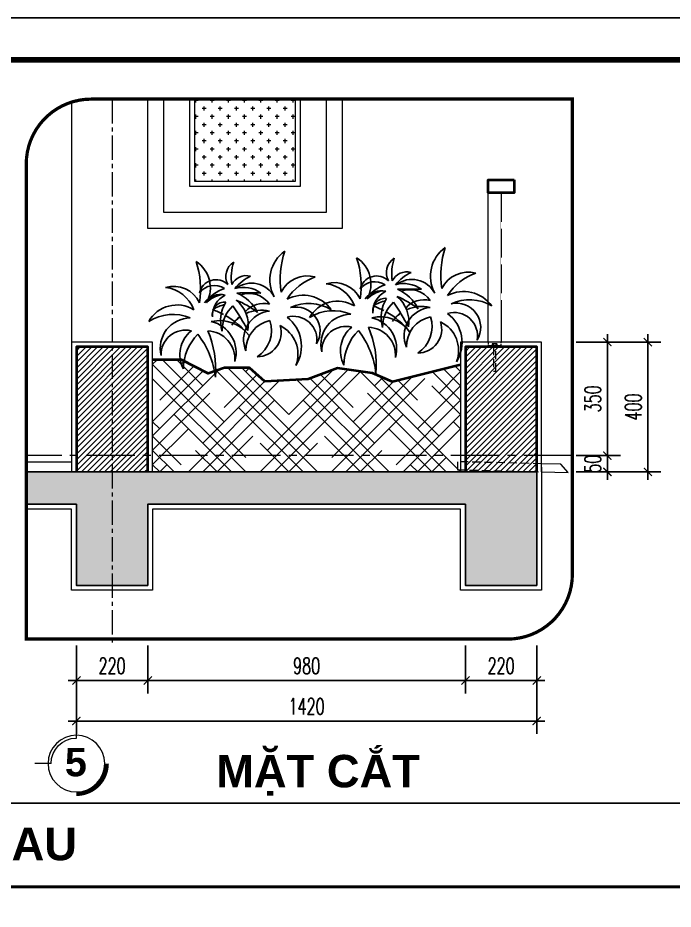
# Model space of a CAD drawing. Header units: millimetres. Extents: x -229618 to 2906, y -178063 to 96806.
# Drawn here: x -60527 to -58505, y -51748 to -49001 of the extents above; entities that cross this region are included whole.
import ezdxf
from ezdxf.enums import TextEntityAlignment as Align

# ---------------------------------------------------------------- set-up
doc = ezdxf.new("R2010")
doc.units = ezdxf.units.MM
doc.header["$LTSCALE"] = 200
doc.header["$MEASUREMENT"] = 0
doc.set_wipeout_variables(frame=1)
doc.header["$PDMODE"] = 3
doc.header["$PDSIZE"] = 50
doc.linetypes.add('CENTER2', pattern=[1.125, 0.75, -0.125, 0.125, -0.125])
doc.linetypes.add('DASHED2', pattern=[0.375, 0.25, -0.125])
doc.layers.get('0').update_dxf_attribs({"color": 95, "linetype": 'CONTINUOUS'})
doc.layers.get('DEFPOINTS').update_dxf_attribs({"linetype": 'CONTINUOUS'})
for name, color, linetype, lineweight in [('cat', 1, 'CONTINUOUS', 40), ('hatch', 250, 'CONTINUOUS', 5), ('khuat', 8, 'DASHED2', 15), ('nho', 252, 'CONTINUOUS', 15), ('thay', 7, 'CONTINUOUS', 18), ('tim', 18, 'CENTER2', 9)]:
    doc.layers.add(name, color=color, linetype=linetype, lineweight=lineweight)
for name, color, linetype in [('CAY', 84, 'CONTINUOUS'), ('COT', 2, 'CONTINUOUS'), ('DIM', 251, 'CONTINUOUS'), ('KHUNGTEN', 7, 'CONTINUOUS'), ('NETTHAY', 252, 'CONTINUOUS'), ('TEXT', 33, 'CONTINUOUS')]:
    doc.layers.add(name, color=color, linetype=linetype)
doc.layers.add('in', color=203, linetype='CONTINUOUS', lineweight=5, plot=False)
doc.styles.add('Aria H B iso', font='Vharialb_0.ttf')
doc.styles.add('Scale', font='vnsimli.shx', dxfattribs={"width": 0.65, "bigfont": 'bigfont.shx'})
doc.dimstyles.new('Scale', dxfattribs={"dimscale": 75, "dimtxt": 2, "dimasz": 1, "dimexe": 1.6, "dimexo": 0, "dimgap": 0.8, "dimtad": 1, "dimdec": 0, "dimzin": 0, "dimdsep": 46, "dimtxsty": 'Scale', "dimblk": 'ARCHTICK', "dimcen": 0.1, "dimdle": 1, "dimclrd": 256, "dimclre": 256, "dimclrt": 3, "dimadec": 0, "dimazin": 0, "dimtfac": 1, "dimtdec": 0, "dimtix": 1, "dimtmove": 2, "dimatfit": 3, "dimldrblk": 'ARCHTICK', "dimfxl": 0, "dimtolj": 1, "dimtzin": 0, "dimarcsym": 0})

# ---------------------------------------------------------------- blocks, each defined once
blk = doc.blocks.new('bonhoa1')
at = {"layer": 'CAY', "color": 95, "linetype": 'Continuous', "extrusion": (0, 0, -1)}
for centre, major_axis, start_param, end_param in [((-382.5, 373), (0.3, 255.5), 0.614101, 2.07047), ((-832.6, 379.4), (0.6, 630.8), 1.243518, 1.722759), ((68.2, 398.1), (0, 124.5), 0.57097, 2.068142), ((-193.2, 391.6), (-0.3, 347), 1.245275, 1.724516), ((531, 315.8), (0.1, 226.3), 4.214731, 5.711903), ((1006.2, 303.9), (-0.5, 630.8), 4.560251, 5.039492), ((-398.6, 192), (-0.1, 210.4), -0.279554, 1.121922), ((-584.2, 21.2), (-1.3, 394.2), 0.332656, 1.007878), ((45.5, 288.5), (0, 115.7), -0.279634, 1.121843), ((-120.5, 113.4), (-2.5, 316.1), 0.445591, 0.903976), ((7.3, 161.7), (0, 187.9), -1.079894, 0.636624), ((66.1, 104.9), (0.1, 214.6), -0.634579, 0.284226), ((264, 251.8), (0, 122.6), -0.782032, 1.357614), ((275.5, 199.2), (-0.1, 133.9), -0.583532, 0.944436), ((572.3, 116.5), (0.1, 210.4), -1.121923, 0.279554), ((-368.7, 11.4), (0.1, 250.4), -0.949396, 0.486702), ((23.2, 95.5), (0.1, 179.5), -0.976389, 0.348229), ((25.5, -1416.9), (0.1, 1696.9), -0.051136, 0.050965), ((232.8, -0.8), (0.5, 303.6), -1.101199, -0.41044), ((229.7, 122.4), (0, 145), -0.231426, 0.941635), ((122.4, 112.4), (-0.2, 168.3), 0.456983, 1.618422), ((95.1, 6.8), (-1.5, 322.1), 0.341897, 0.902256), ((174.9, 49.8), (-0.1, 222.9), 0.221657, 0.783065), ((661.1, 68.7), (0, 251.9), -1.211929, -0.122177), ((-410.6, -110.5), (0.1, 312.7), -0.543726, 0.439162), ((-80.1, 28.4), (0.1, 173.7), -0.264509, 0.855824), ((369.3, -387.1), (-3.9, 663.6), -0.654409, -0.384713), ((266, 43.1), (0.4, 236.6), 4.553558, 5.598486), ((198.8, 119.6), (0.2, 92.9), -0.076877, 1.730575), ((-26.9, 76.1), (-0.2, 257.7), 1.014593, 1.865098), ((547.4, -43.6), (0.1, 235), -0.547, 1.054958), ((-316, 1), (0, 175.8), 4.165556, 6.504356), ((-63.8, -110), (0.3, 263.6), -0.23254, 0.427903), ((-144.3, -60.3), (0.1, 207.9), 0.096206, 1.975802), ((2229.9, -1206.4), (-33.5, 2509.6), -1.053283, -0.970115), ((-17.2, 7.6), (-0.7, 237), 0.731689, 1.599562), ((154.2, -45.8), (0.4, 243.4), 0.173532, 0.582666), ((482.1, -395.5), (3.6, 585.6), -0.488302, -0.343176), ((577.8, -202.8), (-0.1, 325.5), -0.39943, 0.564179), ((-298.9, -60.3), (-0.1, 169.9), 4.534434, 6.565871), ((-92.3, -107.4), (-0.2, 263.8), 4.149072, 5.635646), ((89, 7), (-0.2, 228.2), 3.715412, 5.030587), ((-170.2, -134.7), (0.3, 217.1), 0.195522, 1.604466), ((482.1, -395.5), (-0.5, 585.6), -0.896536, -0.512841), ((237.4, -185.4), (0.1, 263.6), -0.942044, 0.231017), ((-63.8, -110), (-5.1, 263.5), 0.640112, 0.960784), ((-308.5, -320), (-2, 585.6), 0.755387, 0.900834), ((349.6, -154.5), (-0.2, 231.5), 4.436614, 6.058881), ((450.7, -120.4), (0, 217.4), 0.00224, 1.826155), ((-102.5, -164.8), (-0.2, 228.6), 4.338553, 5.839122), ((-34.4, -10.3), (0, 174.4), 3.143121, 5.014941), ((330.7, -201.5), (-0.3, 204.4), 4.634384, 6.245548), ((979.3, -275.5), (0.1, 713.2), 4.63267, 5.112909), ((485.7, -166.4), (0.1, 175.6), -0.246485, 1.621251), ((306.6, -168.7), (0.1, 219.9), 0.668247, 2.059646), ((893.4, -406.2), (-1.3, 629.4), -1.450854, -0.909945), ((144, -273.6), (0.9, 356.7), 0.781067, 1.563907)]:
    blk.add_ellipse(centre, major_axis=major_axis, ratio=1, start_param=start_param, end_param=end_param, dxfattribs=at)
blk = doc.blocks.new('_ArchTick')
at = {"color": 0, "linetype": 'ByBlock', "const_width": 0.15}
blk.add_lwpolyline([(-0.5, -0.5), (0.5, 0.5)], dxfattribs=at)
blk = doc.blocks.new('*D1315')
at = {"layer": 'DEFPOINTS', "color": 0}
for p in [(-59146, -50935.5), (-58926, -50935.5), (-59146, -51043.2)]:
    blk.add_point(p, dxfattribs=at)
at = {"layer": 'DIM', "lineweight": -2}
for p, q in [((-59146, -50935.5), (-59146, -51083.2)), ((-58926, -50935.5), (-58926, -51083.2)), ((-58901, -51043.2), (-59171, -51043.2))]:
    blk.add_line(p, q, dxfattribs=at)
at = {"layer": 'DIM', "lineweight": -2, "xscale": 25, "yscale": 25, "zscale": 25, "rotation": 180}
blk.add_blockref('_ArchTick', (-59146, -51043.2), dxfattribs=at)
at = {"layer": 'DIM', "lineweight": -2, "xscale": 25, "yscale": 25, "zscale": 25}
blk.add_blockref('_ArchTick', (-58926, -51043.2), dxfattribs=at)
at = {"layer": 'DIM', "color": 3, "insert": (-59036, -50998.2), "char_height": 50, "attachment_point": 5, "style": 'Scale'}
blk.add_mtext('\\A1;220', dxfattribs=at)
blk = doc.blocks.new('*D1316')
at = {"layer": 'DEFPOINTS', "color": 0}
for p in [(-60126, -50935.5), (-59146, -50935.5), (-60126, -51043.2)]:
    blk.add_point(p, dxfattribs=at)
at = {"layer": 'DIM', "lineweight": -2}
for p, q in [((-60126, -50935.5), (-60126, -51083.2)), ((-59146, -50935.5), (-59146, -51083.2)), ((-59121, -51043.2), (-60151, -51043.2))]:
    blk.add_line(p, q, dxfattribs=at)
at = {"layer": 'DIM', "lineweight": -2, "xscale": 25, "yscale": 25, "zscale": 25, "rotation": 180}
blk.add_blockref('_ArchTick', (-60126, -51043.2), dxfattribs=at)
at = {"layer": 'DIM', "lineweight": -2, "xscale": 25, "yscale": 25, "zscale": 25}
blk.add_blockref('_ArchTick', (-59146, -51043.2), dxfattribs=at)
at = {"layer": 'DIM', "color": 3, "insert": (-59636, -50998.2), "char_height": 50, "attachment_point": 5, "style": 'Scale'}
blk.add_mtext('\\A1;980', dxfattribs=at)
blk = doc.blocks.new('*D1317')
at = {"layer": 'DEFPOINTS', "color": 0}
for p in [(-60346, -50935.5), (-60126, -50935.5), (-60346, -51043.2)]:
    blk.add_point(p, dxfattribs=at)
at = {"layer": 'DIM', "lineweight": -2}
for p, q in [((-60346, -50935.5), (-60346, -51083.2)), ((-60126, -50935.5), (-60126, -51083.2)), ((-60101, -51043.2), (-60371, -51043.2))]:
    blk.add_line(p, q, dxfattribs=at)
at = {"layer": 'DIM', "lineweight": -2, "xscale": 25, "yscale": 25, "zscale": 25, "rotation": 180}
blk.add_blockref('_ArchTick', (-60346, -51043.2), dxfattribs=at)
at = {"layer": 'DIM', "lineweight": -2, "xscale": 25, "yscale": 25, "zscale": 25}
blk.add_blockref('_ArchTick', (-60126, -51043.2), dxfattribs=at)
at = {"layer": 'DIM', "color": 3, "insert": (-60236, -50998.2), "char_height": 50, "attachment_point": 5, "style": 'Scale'}
blk.add_mtext('\\A1;220', dxfattribs=at)
blk = doc.blocks.new('*D1318')
at = {"layer": 'DEFPOINTS', "color": 0}
for p in [(-60346, -50935.5), (-58926, -50935.5), (-58926, -51168.2)]:
    blk.add_point(p, dxfattribs=at)
at = {"layer": 'DIM', "lineweight": -2}
for p, q in [((-60346, -50935.5), (-60346, -51208.2)), ((-58926, -50935.5), (-58926, -51208.2)), ((-60371, -51168.2), (-58901, -51168.2))]:
    blk.add_line(p, q, dxfattribs=at)
at = {"layer": 'DIM', "lineweight": -2, "xscale": 25, "yscale": 25, "zscale": 25, "rotation": 180}
blk.add_blockref('_ArchTick', (-60346, -51168.2), dxfattribs=at)
at = {"layer": 'DIM', "lineweight": -2, "xscale": 25, "yscale": 25, "zscale": 25}
blk.add_blockref('_ArchTick', (-58926, -51168.2), dxfattribs=at)
at = {"layer": 'DIM', "color": 3, "insert": (-59636, -51123.2), "char_height": 50, "attachment_point": 5, "style": 'Scale'}
blk.add_mtext('\\A1;1420', dxfattribs=at)
blk = doc.blocks.new('*D1319')
at = {"layer": 'DEFPOINTS', "color": 0}
for p in [(-58804.5, -50350.2), (-58708.2, -50350.2), (-58804.5, -50400.2)]:
    blk.add_point(p, dxfattribs=at)
at = {"layer": 'DIM', "lineweight": -2}
for p, q in [((-58708.2, -50350.2), (-58708.2, -50325.2)), ((-58804.5, -50350.2), (-58668.2, -50350.2)), ((-58708.2, -50400.2), (-58708.2, -50350.2)), ((-58804.5, -50400.2), (-58668.2, -50400.2)), ((-58708.2, -50400.2), (-58708.2, -50425.2))]:
    blk.add_line(p, q, dxfattribs=at)
at = {"layer": 'DIM', "lineweight": -2, "xscale": 25, "yscale": 25, "zscale": 25}
for p, rotation in [((-58708.2, -50350.2), 270), ((-58708.2, -50400.2), 90)]:
    blk.add_blockref('_ArchTick', p, dxfattribs=dict(at, rotation=rotation))
at = {"layer": 'DIM', "color": 3, "insert": (-58753.2, -50375.2), "char_height": 50, "attachment_point": 5, "rotation": 90, "style": 'Scale'}
blk.add_mtext('\\A1;50', dxfattribs=at)
blk = doc.blocks.new('*D1320')
at = {"layer": 'DEFPOINTS', "color": 0}
for p in [(-58804.5, -50000.2), (-58708.2, -50000.2), (-58804.5, -50350.2)]:
    blk.add_point(p, dxfattribs=at)
at = {"layer": 'DIM', "lineweight": -2}
for p, q in [((-58708.2, -50375.2), (-58708.2, -49975.2)), ((-58804.5, -50000.2), (-58668.2, -50000.2)), ((-58804.5, -50350.2), (-58668.2, -50350.2))]:
    blk.add_line(p, q, dxfattribs=at)
at = {"layer": 'DIM', "lineweight": -2, "xscale": 25, "yscale": 25, "zscale": 25}
for p, rotation in [((-58708.2, -50000.2), 90), ((-58708.2, -50350.2), 270)]:
    blk.add_blockref('_ArchTick', p, dxfattribs=dict(at, rotation=rotation))
at = {"layer": 'DIM', "color": 3, "insert": (-58753.2, -50175.2), "char_height": 50, "attachment_point": 5, "rotation": 90, "style": 'Scale'}
blk.add_mtext('\\A1;350', dxfattribs=at)
blk = doc.blocks.new('*D1321')
at = {"layer": 'DEFPOINTS', "color": 0}
for p in [(-58804.5, -50000.2), (-58583.2, -50000.2), (-58804.5, -50400.2)]:
    blk.add_point(p, dxfattribs=at)
at = {"layer": 'DIM', "lineweight": -2}
for p, q in [((-58583.2, -50425.2), (-58583.2, -49975.2)), ((-58804.5, -50000.2), (-58543.2, -50000.2)), ((-58804.5, -50400.2), (-58543.2, -50400.2))]:
    blk.add_line(p, q, dxfattribs=at)
at = {"layer": 'DIM', "lineweight": -2, "xscale": 25, "yscale": 25, "zscale": 25}
for p, rotation in [((-58583.2, -50000.2), 90), ((-58583.2, -50400.2), 270)]:
    blk.add_blockref('_ArchTick', p, dxfattribs=dict(at, rotation=rotation))
at = {"layer": 'DIM', "color": 3, "insert": (-58628.2, -50200.2), "char_height": 50, "attachment_point": 5, "rotation": 90, "style": 'Scale'}
blk.add_mtext('\\A1;400', dxfattribs=at)
blk = doc.blocks.new('KhungA3')
at = {"layer": 'DEFPOINTS', "color": 8}
blk.add_lwpolyline([(-3.74, 3.81), (416.31, 3.81), (416.31, 300.81), (-3.74, 300.81)], close=True, dxfattribs=at)
at = {"layer": 'KHUNGTEN', "color": 4, "const_width": 0.724}
blk.add_lwpolyline([(7.54, 8.99), (411.13, 8.99), (411.13, 295.64), (7.54, 295.64)], close=True, dxfattribs=at)
blk = doc.blocks.new('*U800')
at = {"layer": 'thay', "ltscale": 600}
for p, q in [((0, -434.9), (0, -384.9)), ((78.3, -513.2), (128.3, -513.2))]:
    blk.add_line(p, q, dxfattribs=at)
at = {"layer": 'thay', "ltscale": 600, "const_width": 12.5}
blk.add_lwpolyline([(-93.8, -513.2, 0.414214), (0, -607, 0.414214)], format="xyb", dxfattribs=at)
at = {"layer": 'thay', "ltscale": 600}
blk.add_circle((0, -513.2), 87.5, dxfattribs=at)
blk.add_arc((0, -513.2), 78.3, 0, 90, dxfattribs=at)
at = {"layer": 'TEXT', "linetype": 'Continuous', "style": 'Aria H B iso'}
blk.add_attdef('A', text='', height=87.5, dxfattribs=at).set_placement((0, -552.6), align=Align.CENTER)

msp = doc.modelspace()

# ---------------------------------------------------------------- hatches: boundary and pattern name
at = {"layer": 'hatch'}
h = msp.add_hatch(dxfattribs=at)
h.set_pattern_fill('CROSS', color=256, scale=100, style=0)
h.set_pattern_definition([(180, (-59670.978, -49505.212), (-25, 25), [12.5, -37.5]), (90, (-59677.228, -49511.462), (25, 25), [12.5, -37.5])])
h.paths.add_polyline_path([(-59981, -49251.1), (-59671, -49251.1), (-59671, -49505.2), (-59981, -49505.2)])
at = {"layer": 'hatch', "linetype": 'Continuous'}
h = msp.add_hatch(dxfattribs=at)
h.set_pattern_fill('ANSI31', color=256, scale=100, style=0)
h.set_pattern_definition([(45, (-151492.717, -177872.63), (-8.8388348, 8.8388348), [])])
h.paths.add_polyline_path([(-60346, -50015.2), (-60126, -50015.2), (-60126, -50400.2), (-60346, -50400.2)])
h.paths.add_polyline_path([(-59146, -50015.2), (-58926, -50015.2), (-58926, -50400.2), (-59146, -50400.2)])
at = {"layer": 'hatch'}
h = msp.add_hatch(dxfattribs=at)
h.set_pattern_fill('HOUND', color=256, scale=500, angle=45, style=0)
h.set_pattern_definition([(135, (-59160.98, -50400.212), (-66.2913, 110.4854), [500, -250]), (45, (-59160.98, -50400.212), (-66.2913, -110.4854), [500, -250])])
h.paths.add_polyline_path([(-60111, -50054.6), (-60022.3, -50054.6), (-59939.3, -50096.7), (-59889.6, -50079.3), (-59812.4, -50079.3), (-59764.4, -50121.3), (-59630.9, -50114.3), (-59541.2, -50080.7), (-59433.2, -50095.6), (-59371, -50122.9), (-59161, -50070.2), (-59161, -50400.2), (-60111, -50400.2)])
h = msp.add_hatch(dxfattribs=at)
h.set_pattern_fill('BT', color=256, scale=75, style=0)
h.set_pattern_definition([(0, (673531.8, -173579.445), (0, 75), [0, -75]), (0, (673478.814, -173547.02), (0, 75), [0, -75]), (0, (673481.16, -173560.225), (0, 75), [0, -75]), (0, (673507.58, -173554.06), (0, 75), [0, -75]), (0, (673493.344, -173532.494), (0, 75), [0, -75]), (0, (673489.53, -173542.03), (0, 75), [0, -75]), (0, (673496.28, -173526.04), (0, 75), [0, -75]), (0, (673485.86, -173519.73), (0, 75), [0, -75]), (0, (673500.24, -173536.16), (0, 75), [0, -75]), (0, (673476.17, -173535.87), (0, 75), [0, -75]), (0, (673524.165, -173535.575), (0, 75), [0, -75]), (0, (673535.03, -173533.52), (0, 75), [0, -75]), (0, (673529.45, -173541.15), (0, 75), [0, -75]), (0, (673531.06, -173551.42), (0, 75), [0, -75]), (0, (673511.54, -173542.47), (0, 75), [0, -75]), (0, (673510.956, -173563.16), (0, 75), [0, -75]), (0, (673510.956, -173569.615), (0, 75), [0, -75]), (0, (673475.44, -173571.08), (0, 75), [0, -75]), (0, (673505.086, -173562.28), (0, 75), [0, -75]), (0, (673505.38, -173587.22), (0, 75), [0, -75]), (0, (673497.31, -173571.23), (0, 75), [0, -75]), (0, (673497.894, -173578.565), (0, 75), [0, -75]), (0, (673488.21, -173583.994), (0, 75), [0, -75]), (0, (673493.2, -173574.02), (0, 75), [0, -75]), (0, (673489.675, -173570.935), (0, 75), [0, -75]), (45, (673529.32, -173573.24), (0, 75.0000232), [6, -100.06605]), (135, (673533.564, -173568.997), (-75.0000232, 0), [6, -100.06605]), (270, (673529.32, -173564.754), (75, -1e-14), [8.485275, -66.514725]), (180, (673526.72, -173572.284), (-9e-15, -75), [9, -66]), (270, (673517.72, -173572.284), (75, -1e-14), [9, -66]), (45, (673517.717, -173581.284), (0, 75.0000232), [12.72795, -93.3381]), (90, (673498.96, -173567.1), (-75, 5e-15), [12.6, -62.4]), (180, (673498.96, -173554.5), (-9e-15, -75), [12.6, -62.4]), (315, (673486.36, -173554.497), (75.0000232, -2e-14), [17.8191, -88.24695]), (135, (673488.29, -173580.583), (-75.0000232, 0), [5.25, -100.81605]), (225, (673484.577, -173576.87), (-8e-15, -75.0000232), [5.25, -100.81605]), (0, (673480.865, -173580.58), (0, 75), [7.424625, -67.575375]), (0, (673515.7, -173529.88), (0, 75), [10.3125, -64.6875]), (90, (673526.015, -173529.88), (-75, 5e-15), [10.3125, -64.6875]), (225, (673526.015, -173519.57), (-8e-15, -75.0000232), [14.58405, -91.481925]), (270, (673507.03, -173528.386), (75, -1e-14), [9.375, -65.625]), (0, (673507.03, -173537.76), (0, 75), [9.375, -65.625]), (135, (673516.405, -173537.76), (-75.0000232, 0), [13.258275, -92.807775]), (45, (673511.8, -173525.5), (0, 75.0000232), [6.375, -99.69105]), (135, (673516.31, -173520.99), (-75.0000232, 0), [6.375, -99.69105]), (270, (673511.8, -173516.48), (75, -1e-14), [9.0156, -65.9844]), (135, (673482.35, -173530.9), (-75.0000232, 0), [10.606575, -95.4594]), (0, (673474.85, -173530.9), (0, 75), [7.5, -67.5]), (270, (673474.85, -173523.4), (75, -1e-14), [7.5, -67.5]), (45, (673469.327, -173589.07), (-37.123106, 37.123106), []), (45, (673495.577, -173589.07), (-37.123106, 37.123106), [])])
h.paths.add_polyline_path([(-59146, -50500.2), (-60126, -50500.2), (-60126, -50750.2), (-60316, -50750.2), (-60316, -50400.2), (-58926, -50400.2), (-58926, -50750.2), (-59146, -50750.2)])
h.paths.add_polyline_path([(-60500.8, -50500.2), (-60500.8, -50400.2), (-60316, -50400.2), (-60316, -50750.2), (-60346, -50750.2), (-60346, -50500.2)])

# ---------------------------------------------------------------- linework, layer by layer
at = {"layer": 'cat'}
msp.add_lwpolyline([(-58996, -49500.2), (-58996, -49540.2), (-59076, -49540.2), (-59076, -49500.2)], close=True, dxfattribs=at)
for points in [[(-60126, -50400.2), (-60126, -50015.2), (-60346, -50015.2), (-60346, -50400.2)], [(-58926, -50400.2), (-58926, -50015.2), (-59146, -50015.2), (-59146, -50400.2)], [(-59161, -50070.2), (-59371, -50122.9), (-59433.2, -50095.6), (-59541.2, -50080.7), (-59630.9, -50114.3), (-59764.4, -50121.3), (-59812.4, -50079.3), (-59889.6, -50079.3), (-59939.3, -50096.7), (-60022.3, -50054.6), (-60111, -50054.6)]]:
    msp.add_lwpolyline(points, dxfattribs=at)
at = {"layer": 'COT'}
msp.add_lwpolyline([(-60500.8, -50400.2), (-58926, -50400.2), (-58926, -50750.2), (-59146, -50750.2), (-59146, -50500.2), (-60126, -50500.2), (-60126, -50750.2), (-60346, -50750.2), (-60346, -50500.2), (-60500.8, -50500.2)], dxfattribs=at)
at = {"layer": 'DIM'}
msp.add_lwpolyline([(-58668.3, -51679.4), (-63138.1, -51679.4), (-63138.1, -51421), (-56380.7, -51421)], dxfattribs=at)
at = {"layer": 'hatch', "linetype": 'Continuous'}
msp.add_lwpolyline([(-59671, -49251.1), (-59671, -49505.2), (-59981, -49505.2), (-59981, -49251.1)], dxfattribs=at)
at = {"layer": 'in'}
msp.add_lwpolyline([(-63420.1, -49000.5), (-52919.1, -49000.5), (-52919.1, -56425.5), (-63420.1, -56425.5)], close=True, dxfattribs=at)
at = {"layer": 'khuat', "ltscale": 0.5}
for p, q in [((-59170.2, -50368.8), (-59170.8, -50393.8)), ((-58912.5, -50375.2), (-59170.2, -50368.8)), ((-59170.8, -50393.8), (-58911, -50400.2))]:
    msp.add_line(p, q, dxfattribs=at)
at = {"layer": 'khuat', "color": 5, "const_width": 10}
msp.add_lwpolyline([(-58816.2, -49251.1), (-60300.8, -49251.1, 0.414214), (-60500.8, -49451.1), (-60500.8, -50915.7), (-59016.2, -50915.7, 0.414214), (-58816.2, -50715.7)], format="xyb", close=True, dxfattribs=at)
at = {"layer": 'khuat', "ltscale": 0.1}
msp.add_lwpolyline([(-59036, -50000.2), (-59076, -50000.2), (-59076, -50010.2), (-59036, -50010.2)], close=True, dxfattribs=at)
at = {"layer": 'khuat', "ltscale": 0.5}
msp.add_lwpolyline([(-59060, -50090.2), (-59052, -50090.2), (-59052, -50015.2), (-59060, -50015.2)], close=True, dxfattribs=at)
at = {"layer": 'khuat', "color": 5, "const_width": 10}
msp.add_lwpolyline([(-63138.1, -51679.4), (-56380.7, -51679.4)], dxfattribs=at)
at = {"layer": 'nho', "linetype": 'Continuous'}
msp.add_lwpolyline([(-59656, -49251.1), (-59656, -49520.2), (-59996, -49520.2), (-59996, -49251.1)], dxfattribs=at)
at = {"layer": 'nho'}
for points in [[(-60111, -50400.2), (-60111, -50000.2), (-60361, -50000.2), (-60361, -50400.2)], [(-58911, -50400.2), (-58911, -50000.2), (-59161, -50000.2), (-59161, -50400.2)], [(-58911, -50385.2), (-58911, -50765.2), (-59161, -50765.2), (-59161, -50515.2), (-60111, -50515.2), (-60111, -50765.2), (-60361, -50765.2), (-60361, -50515.2), (-60500.8, -50515.2)], [(-58911, -50400.2), (-58829.6, -50402.2), (-58851.3, -50376.7), (-58912.5, -50375.2)]]:
    msp.add_lwpolyline(points, dxfattribs=at)
at = {"layer": 'thay', "linetype": 'Continuous'}
msp.add_line((-60361, -49260.4), (-60361, -50000.2), dxfattribs=at)
at = {"layer": 'thay'}
for p, q in [((-59063.5, -50006.2), (-59063.5, -50010.2)), ((-59049.5, -50005.2), (-59062.5, -50005.2)), ((-59059.7, -50006.2), (-59059.7, -50010.2)), ((-59052.2, -50006.2), (-59052.2, -50010.2)), ((-59048.5, -50010.2), (-59048.5, -50006.2)), ((-60361, -50370.2), (-60500.8, -50370.2))]:
    msp.add_line(p, q, dxfattribs=at)
at = {"layer": 'thay', "linetype": 'Continuous'}
for points in [[(-59526, -49251.1), (-59526, -49650.2), (-60126, -49650.2), (-60126, -49251.1)], [(-59576, -49251.1), (-59576, -49600.2), (-60076, -49600.2), (-60076, -49251.1)]]:
    msp.add_lwpolyline(points, dxfattribs=at)
at = {"layer": 'thay'}
for points in [[(-59076, -49540.2), (-59036, -49540.2), (-59036, -50000.2), (-59076, -50000.2)], [(-59036, -50015.2), (-59076, -50015.2), (-59076, -50010.2), (-59036, -50010.2)]]:
    msp.add_lwpolyline(points, close=True, dxfattribs=at)
for centre, start, end in [((-59062.5, -50006.2), 90, 180), ((-59060.7, -50006.2), 0, 90), ((-59058.7, -50006.2), 90, 180), ((-59053.2, -50006.2), 0, 90), ((-59051.2, -50006.2), 90, 180), ((-59049.5, -50006.2), 0, 90)]:
    msp.add_arc(centre, 0.994, start, end, dxfattribs=at)
at = {"layer": 'tim', "ltscale": 0.5}
msp.add_line((-60236, -49251.1), (-60236, -50925.7), dxfattribs=at)
at = {"layer": 'tim', "linetype": 'CENTER2'}
msp.add_line((-58816.2, -50350.2), (-60500.8, -50350.2), dxfattribs=at)

# ---------------------------------------------------------------- block references
at = {"layer": 'hatch'}
ref = msp.add_blockref('*U800', (-60346, -50786.1), dxfattribs=dict(at, xscale=-1))
ref.add_attrib('A', '5', dxfattribs={"layer": 'TEXT', "linetype": 'Continuous', "height": 87.5, "style": 'Aria H B iso'}).set_placement((-60347.7, -51338.7), align=Align.CENTER)
at = {"layer": 'KHUNGTEN', "xscale": 25, "yscale": 25, "zscale": 25.00000000000008}
msp.add_blockref('KhungA3', (-63326.7, -56520.9), dxfattribs=at)
at = {"layer": 'NETTHAY', "linetype": 'Continuous', "xscale": -0.4250000000465661, "yscale": 0.4250000000174623, "zscale": 0.425}
for p in [(-59803.3, -49967), (-59308, -49955.5)]:
    msp.add_blockref('bonhoa1', p, dxfattribs=at)

# ---------------------------------------------------------------- texts
at = {"layer": 'TEXT', "style": 'Aria H B iso'}
for s, p in [('mÆt c¾t', (-59600.6, -51372.7)), ('CT bån hoa tÇng 3 mÆt sau', (-61399.6, -51597.4))]:
    msp.add_text(s, height=100, dxfattribs=at).set_placement(p, align=Align.CENTER)

# ---------------------------------------------------------------- dimensions: what is measured, and where the dimension line sits
at = {"layer": 'DIM'}
for base, p1, p2, angle, picture, middle in [((-58708.2, -50000.2), (-58804.5, -50350.2), (-58804.5, -50000.2), 90, '*D1320', (-58753.2, -50175.2)), ((-58583.2, -50000.2), (-58804.5, -50400.2), (-58804.5, -50000.2), 90, '*D1321', (-58628.2, -50200.2)), ((-58708.2, -50350.2), (-58804.5, -50400.2), (-58804.5, -50350.2), 90, '*D1319', (-58753.2, -50375.2)), ((-60346, -51043.2), (-60126, -50935.5), (-60346, -50935.5), 180, '*D1317', (-60236, -50998.2)), ((-58926, -51168.2), (-60346, -50935.5), (-58926, -50935.5), 180, '*D1318', (-59636, -51123.2)), ((-60126, -51043.2), (-59146, -50935.5), (-60126, -50935.5), 180, '*D1316', (-59636, -50998.2)), ((-59146, -51043.2), (-58926, -50935.5), (-59146, -50935.5), 180, '*D1315', (-59036, -50998.2))]:
    dim = msp.add_linear_dim(base=base, p1=p1, p2=p2, angle=angle, dimstyle='Scale', override={"dimscale": 25}, dxfattribs=at)
    dim.commit()
    dim.dimension.update_dxf_attribs({"geometry": picture, "text_midpoint": middle})

# ---------------------------------------------------------------- next in the draw order: wipeouts: each hides what was drawn before it
for points in [[(-59036, -49630.2), (-59036, -49650.2), (-58996, -49650.2), (-58996, -49630.2)], [(-59036, -49740.2), (-59036, -49760.2), (-58996, -49760.2), (-58996, -49740.2)], [(-59036, -49850.2), (-59036, -49870.2), (-58996, -49870.2), (-58996, -49850.2)]]:
    msp.add_wipeout(points).dxf.layer = 'cat'

doc.saveas('drawing.dxf')
